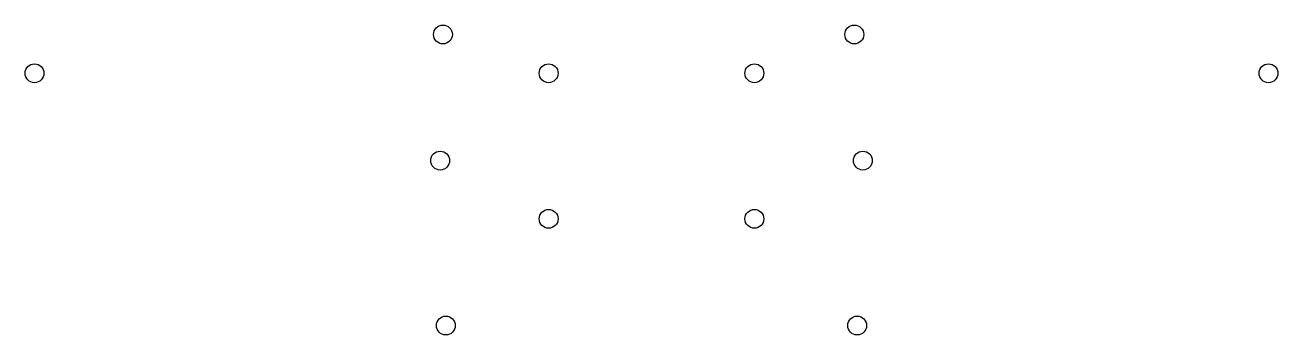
# Model space of a CAD drawing. Header units: millimetres. Extents: x 107 to 327, y -137 to -83.
import ezdxf

# ---------------------------------------------------------------- set-up
doc = ezdxf.new("R2010")
doc.units = ezdxf.units.MM

msp = doc.modelspace()

# ---------------------------------------------------------------- linework, layer by layer
for centre in [(180.5, -84.7), (252.5, -84.7), (109, -91.5), (199, -91.5), (235, -91.5), (325, -91.5), (180, -106.8), (254, -106.8), (199, -117), (235, -117), (181, -135.7), (253, -135.7)]:
    msp.add_circle(centre, 1.65)

doc.saveas('drawing.dxf')
